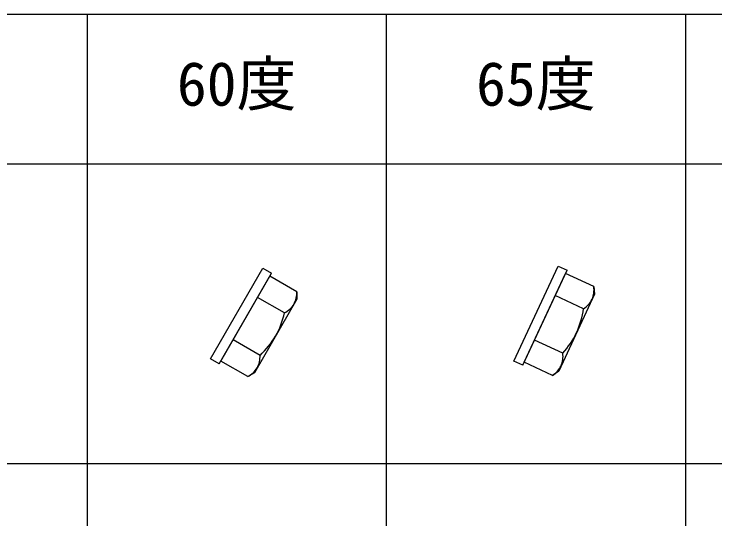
# Model space of a CAD drawing. Units: millimetres, scale not verified. Extents: x -585 to 585, y -390 to 417.
# Drawn here: x 150.3 to 290.9, y 288.9 to 390 of the extents above; entities that cross this region are included whole.
import ezdxf
from ezdxf.enums import TextEntityAlignment as Align

# ---------------------------------------------------------------- set-up
doc = ezdxf.new("R2010")
doc.units = ezdxf.units.MM
doc.header["$LTSCALE"] = 3
doc.layers.add('0-0', color=3, linetype='Continuous')
doc.layers.add('F-0', color=4, linetype='Continuous')
doc.styles.add('ＭＳ ゴシック', font='')
doc.styles.get('ＭＳ ゴシック').set_extended_font_data('MS Gothic')

msp = doc.modelspace()

# ---------------------------------------------------------------- linework, layer by layer
at = {"layer": '0-0'}
for p, q in [((200.25, 339.093), (201.982, 338.093)), ((259.437, 339.516), (261.25, 338.671)), ((191.482, 319.907), (201.982, 338.093)), ((191.824, 320.5), (201.639, 337.5)), ((207.044, 334.379), (201.639, 337.5)), ((252.375, 319.639), (261.25, 338.671)), ((252.665, 320.259), (260.96, 338.05)), ((266.616, 335.412), (260.96, 338.05)), ((266.616, 335.412), (266.749, 333.9)), ((204.59, 330.129), (199.186, 333.25)), ((207.044, 334.379), (207.044, 332.861)), ((264.543, 330.965), (258.886, 333.602)), ((266.749, 333.9), (259.564, 318.492)), ((207.044, 332.861), (198.544, 318.138)), ((199.683, 321.629), (194.278, 324.75)), ((260.394, 322.069), (254.738, 324.707)), ((197.229, 317.379), (191.824, 320.5)), ((258.321, 317.622), (252.665, 320.259)), ((198.544, 318.138), (197.229, 317.379)), ((259.564, 318.492), (258.321, 317.622))]:
    msp.add_line(p, q, dxfattribs=at)
for points in [[(191.482, 319.907), (189.75, 320.907), (200.25, 339.093)], [(252.375, 319.639), (250.563, 320.484), (259.437, 339.516)]]:
    msp.add_lwpolyline(points, dxfattribs=at)
for centre, radius, start, end in [((261.754, 334.783), 4.903, 337.005, 7.375), ((202.145, 334.176), 4.903, 332.005, 2.375), ((202.318, 334.472), 4.902, 297.618, 327.994), ((261.9, 335.093), 4.902, 302.618, 332.994), ((247.205, 333.418), 17.51, 335.642, 351.946), ((187.533, 334.084), 17.51, 330.642, 346.946), ((247.371, 333.774), 17.51, 318.054, 334.358), ((187.728, 334.425), 17.51, 313.054, 329.358), ((255.534, 321.44), 4.902, 337.006, 7.382), ((194.786, 321.426), 4.902, 332.006, 2.382), ((194.956, 321.724), 4.903, 297.624, 327.995), ((255.677, 321.751), 4.903, 302.624, 332.995)]:
    msp.add_arc(centre, radius, start, end, dxfattribs=at)
at = {"layer": 'F-0', "color": 6}
for p, q in [((-585, 390), (585, 390)), ((-585, 360), (585, 360))]:
    msp.add_line(p, q, dxfattribs=at)
at = {"layer": 'F-0'}
for p, q in [((165, 390), (165, -390)), ((225, 390), (225, -390)), ((285, 390), (285, -390)), ((-555, 300), (585, 300))]:
    msp.add_line(p, q, dxfattribs=at)

# ---------------------------------------------------------------- texts
at = {"layer": 'F-0', "color": 7, "style": 'ＭＳ ゴシック'}
for s, p in [('60度', (183, 369)), ('65度', (243, 369))]:
    msp.add_text(s, height=8.798, dxfattribs=at).set_placement(p, align=Align.BOTTOM_LEFT)

doc.saveas('drawing.dxf')
